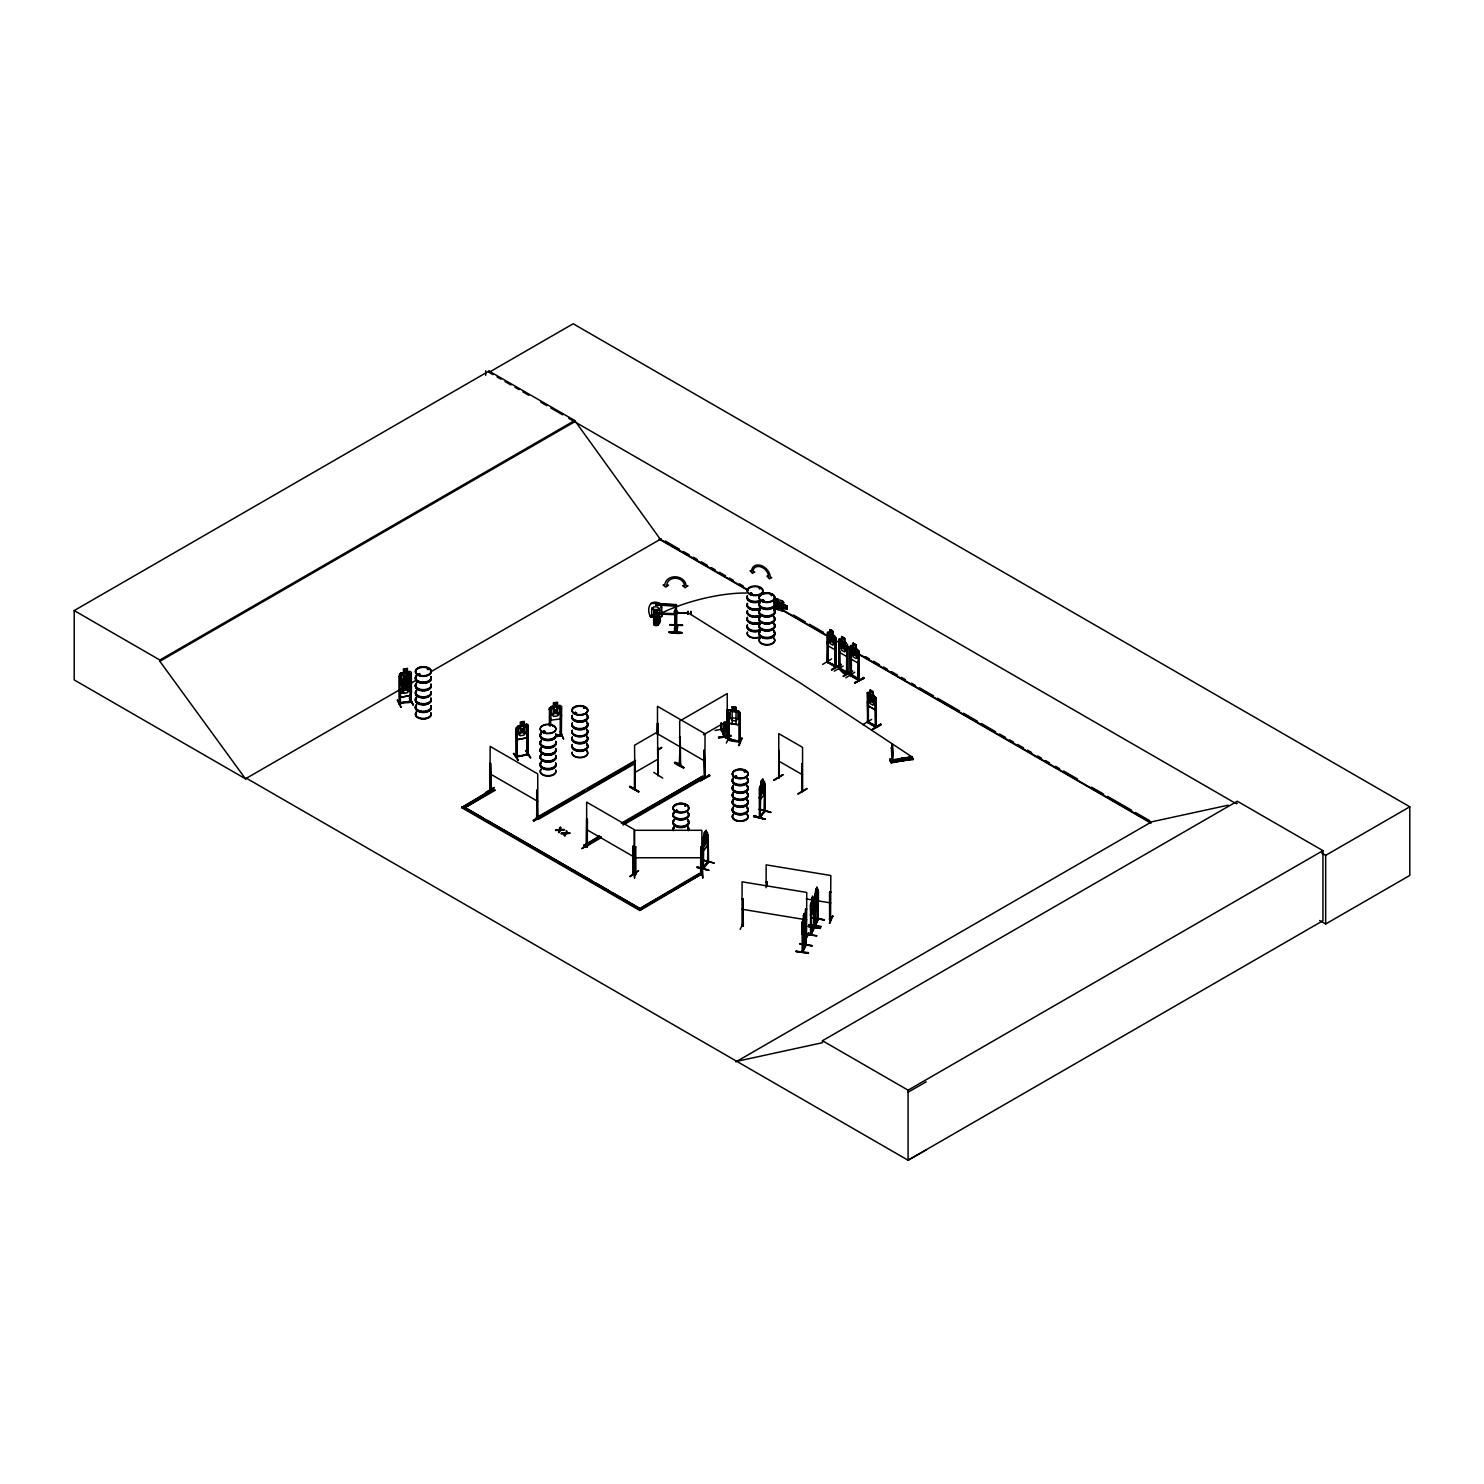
<?xml version="1.0" encoding="UTF-8"?>
<svg xmlns="http://www.w3.org/2000/svg" width="1484" height="1484" viewBox="0 0 1484 1484"><rect width="100%" height="100%" fill="white"/><g stroke="black" fill="none" stroke-linecap="round" stroke-linejoin="round"><path stroke-width="1.5" d="M675.164 614.098L676.389 614.135M675.164 604.749L676.389 605.843L655.761 605.027L655.78 603.84L676.426 604.582L676.444 629.29L675.201 629.197L675.22 610.165L676.611 610.221L675.22 610.165M676.389 604.86L655.78 603.84M688.001 612.744L677.502 612.744L688.001 613.226M676.389 614.951L675.201 614.432L676.426 614.562M892.366 761.144L892.867 751.998M892.793 752.407L892.533 761.125L890.994 759.251M669.228 631.757C692.768 631.423 678.262 635.69 669.247 631.739M681.787 633.111L669.191 632.703M688.094 612.744L801.341 683.679L912.085 756.988L890.289 761.051L890.048 758.955L892.366 758.806L893.331 762.164L893.257 760.791L891.105 761.311M891.161 762.943L912.938 758.714L913.235 759.622L890.901 762.034L913.124 758.936L891.012 762.591L890.567 759.752M890.511 759.159L890.845 759.752M890.715 759.233L891.94 759.344M891.309 748.363L891.402 747.417M891.494 747.788L891.921 759.196M891.828 747.138L891.995 744.059L892.422 745.191M657.709 623.503L657.431 616.565M802.065 931.562L802.417 934.215C813.603 902.55 796.389 955.028 805.422 924.755M813.751 907.299L813.566 911.399L813.918 907.336M815.773 900.361L816.775 891.903L815.644 925.385L815.161 924.161M814.809 924.829L817.703 918.967M817.703 918.689L818.537 918.002L817.925 918.967M655.761 605.027L676.389 605.732M676.426 614.728L655.78 613.912M669.989 624.838L682.621 625.061L670.026 624.597M677.52 613.43C670.304 612.113 678.726 615.248 677.539 611.649L674.404 611.742L677.539 611.649M675.517 605.806L675.201 629.197M674.905 625.154L674.2 632.407M675.517 624.671L674.83 632.499L675.572 624.653M677.094 625.191L676.314 632.407M808.891 924.996L821.06 926.943M808.91 924.551L821.079 926.387M808.335 953.451L796.185 951.504L808.502 952.617M796.185 951.559L796.351 950.65M808.483 953.099L796.333 951.151M816.664 935.977L804.514 934.048L816.812 935.662M802.51 950.428L802.232 952.116L806.016 944.325M805.163 945.827L805.664 908.95L806.758 909.117L805.552 909.191L805.478 945.234L802.603 950.632M802.992 924.031L802.659 952.19L806.035 945.271L805.997 917.798L805.237 945.883M810.561 933.51C821.431 914.867 806.999 939.02 811.358 933.065M811.358 934.067L813.974 927.797L813.751 898.247M813.51 928.279L813.9 900.287L813.566 928.446M814.345 927.89L814.326 900.343M653.739 616.917L653.591 620.479L657.709 620.646L657.579 617.066L659.638 616.027L659.638 609.72L657.579 606.937L653.739 606.789L651.662 609.405L651.662 615.712L653.739 616.917L650.919 616.992C646.004 610.369 649.176 597.774 660.566 603.673L661.845 616.212L661.716 607.104M650.919 616.992L660.528 617.288L656.596 617.344M653.591 620.479L657.709 620.646M654.555 618.661L654.667 625.283M654.852 618.531C649.547 629.847 663.626 626.6 659.675 616.639M654.611 625.246L654.926 618.531M654.425 625.246L655.223 618.68M655.594 622.649L656.874 622.705L655.594 622.649L655.594 624.653M656.559 623.039L656.373 622.186M656.484 622.965L656.225 623.41M657.264 625.358L658.525 616.324M658.321 623.911L657.764 625.395L658.562 616.472M657.82 625.358L659.007 616.621M660.566 603.673L650.864 603.376M659.341 616.361L657.987 625.376M688.038 611.427L688.001 614.376L688.057 611.334M690.858 611.427L690.746 614.543L690.895 611.556M702.73 848.05L703.397 850.796L707.478 845.657L708.072 841.688M764.019 794.738L764.557 790.712L764.149 794.775L760.031 799.857L759.363 797.112L759.901 799.82M804.81 916.964C803.029 908.023 806.925 926.146 803.234 929.262L802.621 927.704M804.81 923.271L803.196 929.262L802.677 927.704M629.643 786.854L638.843 791.862L629.847 786.668M638.584 791.992L629.643 786.872M638.806 791.362L629.884 786.168M753.612 816.534L765.336 819.279L753.891 815.625M765.28 819.242L753.612 816.552M810.561 934.679L810.561 905.129L813.399 897.783M774.073 780.287L783.014 774.667L774.091 779.861M773.869 780.25L782.977 774.685M891.791 759.567L891.68 750.403M417.932 674.274L420.343 674.441M418.933 674.626L419.545 673.551L418.098 673.922M428.301 669.525L427.355 669.395M542.68 731.538L543.701 730.777M543.144 731.538L544.962 731.185M543.682 730.722L545.073 731.705M552.604 726.288L553.384 726.455M574.864 713.656L575.532 712.394M574.864 712.654C577.647 711.764 575.866 715.511 574.994 712.71M576.163 713.247L575.198 712.505M575.402 712.468L576.59 712.821M583.917 708.276L584.195 707.812M675.517 810.913L676.203 811.229M677.91 811.099C674.459 808.613 678.058 813.232 676.741 810.078M684.996 805.905L685.923 805.46L685.052 806.109M749.68 593.563L752.11 593.563M759.845 588.647L759.771 587.905M760.29 588.684L758.992 588.48L760.29 588.276M762.591 599.666C760.643 602.671 762.832 598.145 763.963 600.593M763.499 600.538L762.553 600.556M772.07 595.065L771.086 595.622M771.736 595.585L771.569 594.732M736.435 776.299L736.249 775.909M744.189 771.699L745.005 771.828M744.226 771.476L745.395 771.29M745.524 771.699L744.745 771.699M817.665 889.194L816.905 890.808L816.812 887.209L815.235 895.223L815.421 925.886M903.292 758.417L902.717 759.4M802.677 921.397L804.421 913.439L803.382 917.056M803.326 919.153L802.788 952.042M811.525 901.641L810.987 934.734L814.364 927.834M526.635 753.928C521.274 757.693 514.317 753.687 517.285 756.821L517.248 729.071L516.172 729.293L516.191 757.007L528.1 754.614M516.042 756.766L527.952 754.373M527.896 753.742L526.764 754.874L527.952 753.371M683.438 767.97C678.373 760.476 666.093 760.402 683.475 767.877M683.864 767.58L674.83 762.572L683.938 767.692M761.181 784.813L761.051 781.4L761.236 784.851L759.289 788.134L759.418 817.684L764.575 810.932M399.159 702.804L409.955 701.357L399.344 703.082M399.159 703.806C411.662 700.726 412.663 706.514 409.955 692.657M409.825 700.819L410.252 702.099L410.864 700.559M409.825 701.821L410.864 701.561M721.372 729.46L723.988 736.083M721.799 730.295L721.762 723.469M835.807 646.764L834.806 649.677L827.942 645.707L827.126 641.774L827.942 645.707M847.457 653.479L846.455 656.392L839.573 652.422L838.775 648.489M858.067 662.977L859.069 660.213L857.975 663.033L851.093 659.082L850.295 655.13L851.093 659.082M867.25 701.821L868.066 705.753L874.929 709.723L875.931 706.811M843.153 645.039L840.76 640.55L842.578 645.466C838.534 647.414 842.151 651.291 843.209 646.579L845.583 651.291L843.802 646.189L845.639 643.388L842.968 644.52M410.048 691.711L411.383 688.094M399.66 674.589L399.734 694.067L400.977 697.276L410.178 695.439L411.383 691.841L411.383 679.023L409.955 678.021L400.828 679.783L399.567 681.23L403.667 679.431L403.667 676.055M400.977 697.276L410.215 695.514L411.569 691.915M409.992 685.052L411.346 681.453M405.188 676.889L408.675 672.79L406.189 677.131L408.823 680.525L405.28 678.411M553.643 702.841L553.68 706.291L551.658 707.683L551.658 713.989L553.68 716.42L557.446 715.937L559.468 712.969L559.468 706.662L557.446 705.809L557.557 702.21L553.513 702.748L553.551 706.198L549.507 707.924L550.749 720.185L560.229 718.942L561.62 715.418M706.254 833.767L706.18 830.168L704.436 832.338L703.601 837.959L703.397 867.88M761.106 784.813L760.049 817.684M559.264 832.097L560.303 827.274L559.283 830.502L555.554 829.964L559.412 829.463M559.264 832.672L561.026 827.682M565.052 836.011L565.961 833.21L569.763 833.285L565.961 833.785L564.328 835.603L566.814 831.021M560.303 827.274L559.412 830.038L555.554 830.539M703.731 867.138L707.553 862.037C711.708 858.216 700.318 871.498 703.435 867.621M703.323 837.199L707.497 832.116L708.035 862.872L707.608 861.61M707.553 862.76L708.091 834.639L708.591 862.167M760.383 817.146L760.012 815.94M760.383 816.163L759.789 817.053L764.186 811.099M764.223 811.674L765.206 811.284L764.724 783.7L764.186 811.822M558.541 832.264L559.283 829.946M564.328 835.603L565.2 832.802L561.342 833.303L565.07 833.841M513.371 753.557L518.101 760.198M513.928 753.371L518.194 760.327M401.144 707.386L397.267 699.892L401.07 707.256M729.108 712.969L728.013 712.802L729.108 712.969L729.145 740.497L729.219 712.728M738.976 714.194L740.071 714.361L738.976 714.194L738.958 742L739.997 742.13L739.959 712.617M726.325 743.076L729.423 736.491M740.089 712.58L740.089 742.093C724.118 740.757 727.438 737.437 729.238 740.442M739.106 741.629L738.846 740.627M739.959 741.072L729.238 739.737L740.089 741.091M739.217 745.524L741.907 738.401M831.596 658.896L822.618 664.442M843.153 666.056L834.268 671.158M845.787 677.798L854.765 672.271M862.816 724.674L871.646 719.388M485.416 793.05L494.358 787.429L485.491 792.623M581.895 848.7L590.688 843.561M661.604 747.788L658.006 749.847M729.386 709.927L728.106 710.743L728.106 740.349M732.094 710.15C721.947 708.814 746.081 712.19 736.12 711.003M732.187 723.895L732.094 706.774L736.083 707.404L736.045 710.855L737.919 712.376L737.919 718.683L735.916 721.076L732.187 720.501L730.184 717.495L730.184 711.188L732.187 710.372M728.069 719.87L729.293 723.45L738.735 724.897L740.108 721.873M735.971 724.47L736.083 707.404M815.959 889.732L816.942 887.246M815.959 890.864L816.59 888.359M815.068 894.481L817.981 889.639M815.198 894.5L815.736 889.528M815.124 897.783L815.124 902.346M818.463 891.587L818.129 919.746L817.888 889.491L818.129 919.746M815.068 907.874L817.517 902.569M815.161 908.06L818.018 898.581M812.193 918.002L824.362 919.876L812.212 917.427M818.129 919.041L815.31 924.922M815.365 925.868L818.537 919.004M824.362 919.876L812.212 917.798M743.057 898.914L741.963 898.729L743.057 898.914L743.298 926.146L741.944 925.923L742.056 924.884L743.187 925.664M743.465 922.436L740.126 929.392M767.228 881.719L766.022 881.793L767.228 881.719L767.117 886.375M805.552 915.721L801.991 922.566L802.603 934.252M805.181 915.387L804.402 917.001L805.385 915.813M803.234 920.247L804.272 918.095L803.196 926.554L804.254 918.114M811.321 906.576L811.117 934.605M803.234 926.554L804.272 924.402M805.422 935.922L806.888 935.606L805.645 936.701M805.422 935.625L806.758 935.588M808.539 932.657L805.218 939.724M809.17 933.269L805.218 940.095M829.593 892.255L830.817 892.181L829.593 892.255L829.686 919.802L829.723 892.014M802.176 951.949L802.269 951.04M812.063 945.679L799.746 943.583L812.082 945.716M829.463 918.967L830.929 918.615L829.871 919.412M829.482 918.726L830.929 918.652M829.853 923.326L832.672 916.203M811.748 898.488C813.751 892.533 814.048 909.154 811.562 911.807L810.987 910.267M803.382 915.925L804.421 913.439L803.326 915.739M811.748 899.601L812.434 898.228M805.2 915.238L802.102 922.584L802.232 952.116M811.655 901.66L810.524 905.147M813.566 897.801L812.75 899.564L812.657 895.965L811.692 901.697M802.38 934.215L805.051 928.761M810.746 916.778L813.547 911.343M489.776 790.787L490.165 763.11L491.074 791.083L490.981 763.574M536.652 817.814L536.911 790.1L537.505 818.24L536.485 817.721L537.839 818.036L537.727 773.887L490.165 746.433L489.906 790.824M586.217 846.418L586.644 818.797L587.534 846.77L586.328 846.437L587.441 846.715M586.644 846.251L586.644 802.121L634.187 829.575L634.299 873.724L632.982 873.371L633.371 845.787L633.983 873.946L633 873.482L634.15 872.629M704.288 776.466L704.418 777.468M835.01 666.872L835.325 639.122L834.898 666.743L835.399 665.537L836.215 667.095L827.367 661.938L827.237 632.815M839.647 638.955L847.549 644.483L847.549 673.996C841.242 675.257 837.662 664.368 839.499 669.432M838.775 668.987L838.775 639.437L841.799 640.086L841.799 636.71M839.833 669.154L839.035 641.274L839.109 668.672M846.548 672.716C828.295 662.884 850.629 672.215 847.42 674.014M850.128 675.535L850.202 646.134L851.222 645.41L858.976 651.179L859.069 680.655L850.239 675.554M851.445 674.886L850.518 674.311L851.018 676.073M858.216 679.208L858.16 680.247L858.16 652.682L859.273 652.96L858.16 652.682M853.207 646.56L853.207 643.184L856.138 644.872L856.045 648.304L859.069 651.124L859.273 680.414C859.997 677.446 831.671 665.055 858.976 679.598M870.273 690.041L870.273 693.418L867.157 692.824L867.973 722.764L868.326 701.932M868.326 695.068L868.418 722.578L867.491 721.001M875.412 725.565L876.339 726.158L868.103 722.04L875.616 725.639L876.024 727.327L875.931 697.814L873.111 694.939L873.111 691.563L870.181 689.874L868.715 700.058L870.181 703.601L872.907 705.178L874.373 703.323L873.111 691.563M726.641 738.179L726.047 736.954L727.253 736.825M405.392 678.002L401.978 681.917L404.557 677.409L402.09 674.014L405.447 676.723M676.574 612.002L676.444 629.16M407.451 679.969L405.466 683.326L402.238 680.859L404.687 684.235L402.127 688.762L405.54 684.829L407.692 687.667L408.953 687.315L406.319 683.957L408.842 679.709L403.629 680.488M815.866 894.221L815.532 902.884L816.46 897.616C818.055 905.741 817.369 880.828 816.478 896.076L815.903 894.221M407.284 682.176L409.25 679.115L409.25 672.808L407.284 672.048L407.358 668.449L403.425 669.191L403.592 672.734L401.626 674.218L401.626 680.525L403.592 682.863M516.172 755.746L517.248 755.523M517.471 756.803L517.081 755.486M526.746 753.612L527.822 753.408M635.041 789.154L634.651 761.496L634.521 788.932M831.522 638.324C832.598 633.853 836.067 637.656 832.153 639.474L834.082 644.594L831.559 639.864C830.298 644.408 827.182 640.847 830.947 638.751L829.111 633.835L831.392 637.823M871.646 698.37C872.722 693.918 876.191 697.721 872.277 699.539L874.206 704.659L871.683 699.91C870.422 704.473 867.305 700.912 871.071 698.816L869.234 693.9L871.516 697.888M399.289 703.787L400.624 703.806L399.344 704.065L399.289 676.333L400.495 676.37L399.289 676.333M400.624 702.804L400.624 703.806M410.233 701.06L411.291 700.819M419.378 674.626L418.97 673.866M544.702 731.872L543.701 731.13M585.123 708.276L583.917 708.053M750.366 593.266L751.089 592.802M736.268 776.076L735.007 777.022M735.86 777.097L736.064 775.835M735.452 776.67L736.787 776.299L736.249 777.097M903.274 759.66L902.717 758.658M773.887 605.082L777.431 604.303L773.887 601.206M704.789 832.58L705.827 831.281L704.789 833.711M703.342 840.5L703.268 868.715L703.397 866.879M703.323 850.592L707.516 845.713M759.956 789.562L759.827 817.795L765.169 811.192M702.915 860.126L714.101 863.057M707.553 861.759L707.924 861.128M708.499 862.204L703.435 868.622M759.53 809.188L770.957 812.286L759.27 809.021M764.538 810.19L764.186 810.821M676.407 612.057L675.22 611.315M675.368 628.622L676.463 628.604M520.327 725.546L516.376 727.457L516.451 756.988M399.474 704.047L399.493 674.497L400.736 673.068L409.918 671.362L411.346 672.382L411.087 701.932L411.031 674.144L409.955 674.348L410.085 683.734M399.53 674.571L400.791 673.142M817.944 919.041L814.809 925.942L814.753 924.773M556.389 736.454C563.53 736.676 562.64 732.855 556.296 735.489M889.973 760.309L912.066 756.599L913.124 759.177M890.177 760.773L912.27 757.285L892.496 760.68M635.764 846.974L634.633 846.974L635.764 846.974L635.894 873.965M702.006 873.686L700.615 873.686M635.634 873.353L634.54 874.725L634.633 830.298L701.876 830.298L701.746 874.762L701.746 873.353M773.999 598.108L778.024 599.388L773.776 598.33M773.776 599.258L778.024 600.315L773.999 599.035M773.999 607.253L778.024 608.533L773.776 607.475M773.776 608.403L778.024 609.46L773.999 608.18M782.346 600.89L783.552 602.56L782.346 600.89L774.537 598.442M783.626 604.693L782.235 602.745L775.501 600.556M783.626 608.069L787.225 609.238L787.225 605.862L783.496 604.749L787.039 605.991M774.537 608.459L782.328 611.018L783.496 610.276M779.248 777.931L778.766 750.292L778.71 777.727M801.75 791.473L802.139 763.796L801.787 791.51M802.621 791.473L802.547 747.342L778.766 733.615L778.822 778.173M680.266 764.464L679.375 764.983L680.191 737.066L679.598 765.225L680.117 763.518L679.264 764L680.581 763.926M708.183 861.759L702.748 867.546L703.768 867.101M660.528 617.381L661.845 616.138M728.05 710.836L729.367 709.742M679.375 763.889L680.451 763.778M403.629 679.357L401.663 680.859L401.663 685.07M418.507 674.144L418.303 674.756M428.449 669.469L427.67 669.284M762.776 599.592L762.98 600.853M763.759 600.63L763.073 600.946M677.724 811.136L676.426 811.6M735.526 776.021L735.192 777.171M902.717 758.862L904.183 758.565M838.775 639.437L839.74 638.899M867.25 692.768L868.233 692.23L876.024 697.814M634.503 874.428L635.894 874.688L634.762 874.354M701.746 873.724L700.615 873.983M830.762 918.93L830.539 919.932L830.817 875.504L766.134 864.857L766.134 887.747M806.721 935.866L806.48 936.886L806.758 892.441L742.074 881.811L742.056 926.276L743.002 926.387L743.169 898.673M657.635 748.233L657.95 775.409M658.339 731.501L634.558 745.228L634.966 789.136M662.699 778.08L653.795 772.403M489.868 790.749C491.093 791.992 489.534 787.596 490.759 790.545M657.189 734.228L657.486 723.023L657.95 775.872L658.024 748.01M657.987 734.673L658.302 723.487M536.818 816.794C537.746 816.998 537.338 816.404 536.392 818.463L538.136 819.465L635.226 763.407M533.739 821.004L540.77 816.794L533.739 821.042L533.238 820.17L542.087 815.569M540.38 816.497L533.312 820.708M657.635 749.698L661.678 747.342L658.822 749.587M680.488 737.251L679.375 737.529M726.362 738.234L726.937 710.075L726.455 738.179L727.346 737.659M723.19 734.728L731.668 739.551M703.935 777.653L704.733 778.098L704.232 750.014L704.826 778.154L705.048 733.782L657.486 706.328L657.486 734.042M726.14 738.012L727.253 737.715L727.253 693.584L679.691 721.038L679.839 765.132M587.237 845.954L586.217 845.416L587.237 846.956L587.441 819.261M704.733 777.097L703.806 776.633M587.237 846.232L586.774 845.286M709.408 774.908L709.909 775.761L700.559 780.658L709.445 774.926L700.615 780.547M700.559 780.658L709.482 775.371M634.28 872.759L633.111 872.518M629.754 876.339L638.602 870.737L630.181 876.673M806.888 788.449L798.021 793.662M797.984 794.181L806.944 788.969M246.567 778.302L245.602 778.877L74.2 679.913L74.2 610.573L489.052 371.056L574.698 420.491L660.343 539.286L748.4 590.131M489.052 371.056L489.052 372.336L573.176 323.772L1409.8 806.795L1409.8 875.43L1325.676 923.994L1319.666 920.507M74.2 610.573L159.845 660.009L574.698 420.491M926.239 1149.877L908.078 1160.228L246.455 778.247L245.472 778.803L159.845 661.289L574.698 421.771M245.472 778.803L400.402 689.355M410.4 683.586L416.41 680.117M430.397 672.029L661.308 538.729M639.919 908.542L699.354 873.371L701.097 874.373L639.919 910.545L461.617 807.611L493.078 788.598L494.821 790.453L465.086 807.611L494.821 789.599M461.617 807.611L493.078 789.451L494.821 790.453M832.988 634.874L835.9 637.768L835.9 667.281L827.089 662.179L828.072 632.036C832.32 636.877 827.534 625.376 832.988 631.498L834.249 643.277L832.784 645.132L830.057 643.555L828.591 640.012L830.057 629.81M827.386 634.558L827.979 662.699L827.367 660.937M832.988 631.498L829.964 629.865M834.88 635.968L828.016 632.24M835.807 637.823L835.789 667.281M844.619 638.231L845.899 649.992L844.433 651.847L841.706 650.27L840.241 646.727L841.706 636.543L844.619 638.231L844.526 641.663L846.418 642.758M635.467 760.402L536.392 817.591L538.136 818.593L635.226 762.553M536.392 818.463L583.954 791.009M587.905 788.709L635.467 761.255M846.696 673.569L846.641 646.022L851.445 648.489M634.558 772.682L658.339 758.955M856.045 644.928L853.114 643.24M859.366 680.377L850.555 675.368L850.239 648.1L851.352 648.378M827.868 662.717L828.202 641.886M703.472 734.766L727.253 721.038M836.215 666.093L827.979 661.994L834.936 665.815M831.726 669.766C859.292 652.682 812.694 680.637 841.02 664.888M831.596 669.766L841.02 664.906M846.956 645.855L846.566 673.532M843.246 675.906C855.6 668.356 856.342 670.137 843.246 676.481M850.61 674.367L851.13 675.072M858.216 680.21L858.475 661.641M854.765 682.566L864.17 678.244L854.821 682.64M854.877 683.141L863.744 677.873M854.765 683.141L863.669 677.409M601.28 837.625L585.438 846.77L583.694 845.769L599.555 835.752M621.351 823.175L702.581 776.28L704.325 777.282L623.076 824.177M583.694 845.769L599.555 836.624M623.336 822.897L702.581 776.28M583.694 844.915L585.438 845.917L601.28 836.753M623.076 825.03L704.325 778.135L704.232 750.014M875.745 727.29L875.133 699.354L876.246 699.65L876.339 727.16L867.509 722.059L867.509 703.768M876.246 699.65L875.133 699.354M868.066 705.753L874.929 709.723M875.337 726.585L875.43 699.187M871.72 729.813C899.452 712.858 852.966 740.535 881.144 724.934M880.698 724.192L871.85 729.813M641.904 907.41L671.621 890.252M675.591 887.951L689.448 879.956M693.418 877.656L699.354 874.224L701.097 875.226M461.617 806.758L639.919 909.692L701.097 874.373M735.841 1061.913L1151.677 821.821L1228.288 805.163M736.806 1061.338L822.451 1042.714L822.451 1040.729L1237.304 801.212L1322.949 850.647L1322.949 920.711L908.078 1160.228L908.078 1090.165L1322.949 850.647M1237.304 803.196L1236.339 803.772L568.724 418.321M1321.706 853.059L1325.676 855.359L1409.8 806.795M908.078 1092.168L926.239 1081.817M782.272 611.093L783.626 610.369L783.626 602.504M764.612 810.134L764.575 811.933L764.631 781.808M726.752 737.529L726.937 710.075M751.702 593.897L750.088 593.897M903.979 759.4L902.847 759.326M743.02 925.422L741.833 926.164L743.15 926.09M830.65 919.894L829.593 919.709M634.651 789.414L634.651 761.496M561.36 734.543L556.389 735.749M419.768 674.868L418.358 674.608M544.517 732.131L543.107 731.872M735.248 777.022L736.658 777.282M676.537 810.153L677.168 811.006M676.314 810.375L676.964 810.32M560.34 734.599L560.396 735.971M524.242 721.391L520.29 722.096L520.457 725.639L518.51 727.16L518.51 733.448L520.457 735.767L524.112 735.025L526.059 731.946L526.059 725.639L524.112 724.897C525.243 716.178 521.904 727.735 526.727 724.173L528.137 725.175L528.044 754.688L527.822 726.937L526.746 727.16L526.764 754.874M526.764 724.248L517.619 726.01M517.675 739.514L526.801 737.863L517.582 739.644L516.432 736.602M525.948 751.052L530.753 757.805L526.022 750.477M657.301 617.604L657.95 616.658M407.414 675.127C397.731 678.04 410.882 671.881 407.469 678.596L409.25 679.394L409.473 689.578L407.506 692.657L403.833 693.362L401.867 691.025L401.867 684.718L403.833 683.215C400.55 678.559 410.771 676.723 407.506 682.529L409.473 683.271M409.955 678.225L407.414 678.522M404.52 692.787L400.828 693.492L399.623 690.357M853.207 643.184L851.76 653.368L853.207 656.93L855.953 658.488L857.4 656.633L855.953 644.983M403.704 679.746L407.636 679.004M407.451 682.454L411.569 682.844M401.07 683.734L410.178 681.898M403.592 669.358L407.284 668.672M403.592 680.154L407.284 679.486L407.284 673.179L403.592 673.847L403.704 683.141L399.734 685.014M409.306 698.241L413.164 705.16L409.974 698.111M413.22 704.603L409.955 698.055M727.29 728.106L715.084 730.443M718.497 737.121L730.814 736.027L718.664 737.993M718.497 737.604L730.796 735.99M892.682 750.848L892.515 745.914M892.366 748.734L892.533 746.229M560.303 829.389L563.976 829.946L560.173 830.446M555.554 829.964L563.976 829.946M566.09 832.747L569.763 832.728M561.342 833.303L569.763 833.285M557.576 705.679L561.62 706.347L561.36 735.897M550.787 706.551L560.191 705.327M550.508 709.76L549.303 709.667L550.508 709.76L550.508 725.787M560.247 708.239L561.453 708.35L560.247 708.239L560.21 735.953M560.767 731.946L563.605 739.125L560.21 731.538M556.296 736.212L561.212 735.526M560.173 829.871L563.976 829.389M561.342 833.878L565.2 833.377M635.634 873.724L634.503 873.686M700.875 874.354L700.875 873.353M774.054 606.177L778.21 605.287L782.328 608.737L779.026 604.897C784.498 605.528 782.402 600.649 778.191 603.877L774.054 600.278M536.818 817.498L536.911 790.1M633.278 873.204L633.371 845.787M828.146 661.382L826.996 661.122L827.979 661.697M838.608 667.893L839.629 668.431M867.658 721.094L868.103 721.762M816.775 890.79L817.313 897.059L815.773 903.07L815.235 901.53M802.158 791.695L802.139 763.796M700.745 846.974L701.876 847.234L700.745 846.974L700.615 874.688M702.674 870.885L702.748 878.194L701.969 870.923M701.876 874.428L700.875 874.725M700.745 874.688L701.876 874.688M634.54 878.194L634.429 870.347L634.54 877.619M634.633 857.752L701.876 857.752M728.273 739.997L740.108 741.759M676.426 613.727L655.78 612.985L655.761 614.172M669.228 632.332L681.824 632.74M806.498 936.849L805.571 936.682M654.11 623.762L658.469 623.781L658.469 622.594L658.135 623.521L654.277 622.427L654.444 625.246M762.739 782.791L762.739 792.938L761.106 794.942L760.235 793.328M706.124 833.73L706.124 843.877L704.492 845.88L703.601 844.266M742.408 738.55L741.74 737.863L738.55 745.487M732.057 706.848L736.045 707.478M732.187 711.485L735.99 712.209M732.187 717.792L735.916 718.367M729.423 723.264L738.624 724.674M815.05 894.388L814.809 900.955M815.588 924.328L815.031 925.293M530.196 757.823L525.948 750.477M833.247 916.389L832.561 915.702L829.352 923.233M829.853 918.448L830.817 918.633M808.094 926.535L820.262 928.502M799.765 943.972L811.933 945.939M806.276 898.914L830.817 902.958M742.074 909.265L806.758 919.894M738.958 740.998L738.735 741.87M721.261 730.443L721.465 722.819M762.813 782.606L762.924 779.267L762.869 782.829L764.13 781.178L760.031 786.205M759.307 809.448L770.734 812.527M765.336 819.279L753.909 815.625M704.436 832.338L704.436 835.715M703.286 837.106L702.804 868.622M702.674 848.143L703.435 850.629M702.637 859.959L714.064 863.057M787.114 609.089L783.441 607.976L782.235 609.275L775.501 607.086M400.365 702.581L400.365 703.583M676.314 632.017L676.982 625.283M680.599 764.724L680.191 737.066M590.317 843.413L581.951 848.31M489.052 372.336L493.04 374.636M497.029 376.936L501.017 379.236M504.987 381.536L510.96 384.987M514.948 387.287L518.936 389.587M522.924 391.887L528.898 395.338M540.844 402.238L546.817 405.688M550.805 407.989L562.751 414.871M841.595 636.599L844.526 638.287M851.13 645.466L853.319 646.727M665.314 541.029L679.32 549.117M683.326 551.436L689.337 554.905M693.325 557.205L697.332 559.524M701.338 561.824L707.349 565.293M711.355 567.611L715.344 569.93M719.35 572.23L725.361 575.699M729.367 578.018L733.356 580.318M739.366 583.787L743.373 586.106M793.402 614.988L805.422 621.926M809.411 624.226L823.434 632.314M835.325 639.122L836.123 639.585L835.01 639.307M865.45 656.577L869.457 658.896M873.464 661.215L879.474 664.684M883.481 666.984L887.469 669.303M891.476 671.603L897.486 675.072M901.493 677.39L905.481 679.691M911.491 683.159L915.498 685.478M919.505 687.778L933.51 695.866M937.517 698.185L959.536 710.892M963.524 713.21L977.548 721.298M981.536 723.598L995.56 731.705M999.548 734.005L1005.558 737.474M1009.565 739.793L1013.572 742.093M1017.579 744.412L1023.57 747.88M1027.577 750.181L1031.584 752.499M1037.576 755.968L1041.582 758.268M1045.589 760.587L1049.596 762.887M1055.606 766.356L1059.595 768.675M1063.601 770.975L1077.607 779.081M1091.63 787.169L1103.632 794.088M1107.639 796.407L1131.661 810.264M1135.65 812.583L1149.673 820.671M846.641 646.022L847.754 646.319L847.846 673.829L839.035 668.727M782.42 609.776L826.458 635.189M834.453 639.808L838.46 642.127M846.474 646.746L850.48 649.064M858.475 653.683L1150.694 822.396M659.026 539.1L747.38 590.113M783.533 610.981L825.698 635.319M845.769 646.913L849.794 649.231M857.826 653.869L1150.99 823.138M867.25 722.318L875.931 727.29M778.766 761.069L802.547 774.796M657.486 733.782L705.048 761.236M490.165 773.887L537.727 801.341M586.644 829.575L634.187 857.029M566.814 831.596L566.09 830.613M467.367 808.928L483.394 818.185M487.401 820.485L591.578 880.643M595.585 882.943L609.609 891.049M613.615 893.349L641.644 909.544L463.36 806.61M822.451 1040.729L908.078 1090.165M526.672 724.303L528.007 725.249M751.423 592.914L751.627 593.452M851.352 675.739L851.352 657.542M649.602 615.619L650.975 616.806M851.315 675.758L851.037 648.564M738.68 711.17L740.108 712.802L738.624 711.281M724.211 736.565L724.006 722.263M724.6 734.988L723.914 736.083M527.822 726.937L526.746 727.16M517.248 729.071L516.172 729.293M411.031 674.144L409.955 674.348M407.358 668.449L407.358 671.844M730.629 735.137L730.814 736.101M724.396 735.137C715.251 714.565 732.41 760.253 724.73 722.838M893.257 760.791L890.734 761.44L890.604 758.695M892.366 759.752L893.257 761.737M890.122 760.086L891.012 762.071M890.048 760.142L891.105 762.498M549.47 707.849L549.414 725.936M549.47 716.902L550.861 720.055M892.014 744.319L892.366 746.248M660.473 603.784L661.697 607.179M802.955 919.431L805.144 927.945M838.868 648.527L839.74 652.292M892.533 748.697L892.719 751.498M912.363 757.749L912.066 756.599M810.431 914.107L810.913 916.797L810.431 905.11M721.001 729.794L721.038 722.894M654.648 618.865L654.908 623.391M1325.676 855.359L1325.676 923.994M909.395 759.511L908.338 757.397M907.151 759.845L906.093 757.73M890.419 758.714L890.419 760.717M839.833 650.882L839.629 669.432M778.024 599.388L777.802 600.538M778.024 608.533L777.802 609.683M731.723 739.57L722.764 734.45M724.433 722.207L724.34 736.695M682.566 625.469L669.989 625.042M674.422 611.538L674.404 613.319M657.987 623.911L657.987 624.857L654.444 623.762M656.874 622.705L656.856 624.82L656.856 622.816M550.416 709.519L550.416 725.528M516.506 727.475L516.562 736.546M485.695 370.796L485.695 375.341M400.365 676.129L400.495 685.515M400.365 694.419L400.42 703.917M159.845 660.009L159.845 661.289M661.178 613.207A73.495 22.983 -14.8 0 1 746.359 593.025M773.85 609.813A7.976 4.6 0 0 1 766.95 616.732A7.976 4.6 0 0 1 760.049 609.813M773.739 610.295A7.847 4.526 0 0 1 766.95 617.103A7.847 4.526 0 0 1 760.142 610.295M773.739 616.231A7.828 4.526 0 0 1 766.95 623.02A7.828 4.526 0 0 1 760.16 616.231M773.739 616.676A7.847 4.526 0 0 1 766.95 623.484A7.847 4.526 0 0 1 760.142 616.676M773.85 602.244A7.976 4.6 0 0 1 766.95 609.145A7.976 4.6 0 0 1 760.049 602.244M773.758 609.015A7.865 4.545 0 0 1 766.95 615.841A7.865 4.545 0 0 1 760.142 609.015M773.758 602.727A7.865 4.545 0 0 1 766.95 609.534A7.865 4.545 0 0 1 760.142 602.727M773.85 609.423A7.976 4.6 0 0 1 766.95 616.342A7.976 4.6 0 0 1 760.049 609.423M773.85 601.855A7.976 4.6 0 0 1 766.95 608.755A7.976 4.6 0 0 1 760.049 601.855M773.758 601.447A7.865 4.545 0 0 1 766.95 608.255A7.865 4.545 0 0 1 760.142 601.447M773.85 631.405A7.976 4.6 0 0 1 766.95 638.324A7.976 4.6 0 0 1 760.049 631.405M773.739 631.887A7.847 4.526 0 0 1 766.95 638.695A7.847 4.526 0 0 1 760.142 631.887M773.721 637.823A7.81 4.508 0 0 1 766.95 644.575A7.81 4.508 0 0 1 760.179 637.823M773.721 617.344A7.81 4.508 0 0 1 766.95 624.115A7.81 4.508 0 0 1 760.179 617.344M773.739 638.25A7.847 4.526 0 0 1 766.95 645.058A7.847 4.526 0 0 1 760.142 638.25M773.776 616.936A7.884 4.545 0 0 1 766.95 623.762A7.884 4.545 0 0 1 760.123 616.936M773.85 623.837A7.976 4.6 0 0 1 766.95 630.737A7.976 4.6 0 0 1 760.049 623.837M773.758 630.607A7.865 4.545 0 0 1 766.95 637.434A7.865 4.545 0 0 1 760.142 630.607M773.758 624.319A7.865 4.545 0 0 1 766.95 631.127A7.865 4.545 0 0 1 760.142 624.319M773.85 631.015A7.976 4.6 0 0 1 766.95 637.934A7.976 4.6 0 0 1 760.049 631.015M773.85 623.447A7.976 4.6 0 0 1 766.95 630.348A7.976 4.6 0 0 1 760.049 623.447M773.758 623.039A7.865 4.545 0 0 1 766.95 629.847A7.865 4.545 0 0 1 760.142 623.039M760.587 614.803A7.81 4.508 0 0 1 751.145 615.526A7.81 4.508 0 0 1 747.509 610.443M760.624 601.335A7.865 4.545 0 0 1 751.127 602.059A7.865 4.545 0 0 1 747.454 596.958M760.606 600.055A7.847 4.526 0 0 1 751.127 600.779A7.847 4.526 0 0 1 747.472 595.678M760.606 608.904A7.847 4.526 0 0 1 751.127 609.627A7.847 4.526 0 0 1 747.472 604.526M760.698 608.514A7.976 4.6 0 0 1 751.071 609.256A7.976 4.6 0 0 1 747.361 604.062M760.698 608.125A7.976 4.6 0 0 1 751.071 608.848A7.976 4.6 0 0 1 747.361 603.673M760.624 607.642A7.865 4.545 0 0 1 751.127 608.366A7.865 4.545 0 0 1 747.454 603.246M760.698 600.946A7.976 4.6 0 0 1 751.071 601.669A7.976 4.6 0 0 1 747.361 596.494M760.698 600.556A7.976 4.6 0 0 1 751.071 601.28A7.976 4.6 0 0 1 747.361 596.104M760.606 615.266A7.847 4.526 0 0 1 751.127 615.99A7.847 4.526 0 0 1 747.472 610.889M760.624 615.563A7.884 4.545 0 0 1 751.127 616.287A7.884 4.545 0 0 1 747.454 611.167M760.606 621.648A7.847 4.526 0 0 1 751.127 622.371A7.847 4.526 0 0 1 747.472 617.27M760.606 630.496A7.847 4.526 0 0 1 751.127 631.219A7.847 4.526 0 0 1 747.472 626.118M760.698 630.106A7.976 4.6 0 0 1 751.071 630.848A7.976 4.6 0 0 1 747.361 625.654M760.698 629.717A7.976 4.6 0 0 1 751.071 630.44A7.976 4.6 0 0 1 747.361 625.265M760.698 622.538A7.976 4.6 0 0 1 751.071 623.261A7.976 4.6 0 0 1 747.361 618.086M760.698 622.148A7.976 4.6 0 0 1 751.071 622.872A7.976 4.6 0 0 1 747.361 617.696M760.624 622.928A7.865 4.545 0 0 1 751.127 623.651A7.865 4.545 0 0 1 747.454 618.55M760.624 629.235A7.865 4.545 0 0 1 751.127 629.958A7.865 4.545 0 0 1 747.454 624.838M760.606 636.859A7.847 4.526 0 0 1 751.127 637.582A7.847 4.526 0 0 1 747.472 632.481M760.587 636.395A7.81 4.508 0 0 1 751.145 637.118A7.81 4.508 0 0 1 747.509 632.036M760.587 615.934A7.81 4.508 0 0 1 752.073 616.917A7.81 4.508 0 0 1 747.25 612.744M747.12 786.075A7.976 4.6 0 0 1 740.219 792.975A7.976 4.6 0 0 1 733.319 786.075M747.027 786.539A7.847 4.526 0 0 1 740.219 793.346A7.847 4.526 0 0 1 733.43 786.539M746.99 792.475A7.81 4.508 0 0 1 740.219 799.245A7.81 4.508 0 0 1 733.448 792.475M747.027 792.901A7.847 4.526 0 0 1 740.219 799.709A7.847 4.526 0 0 1 733.43 792.901M747.12 778.488A7.976 4.6 0 0 1 740.219 785.407A7.976 4.6 0 0 1 733.319 778.488M747.027 785.277A7.865 4.545 0 0 1 740.219 792.085A7.865 4.545 0 0 1 733.411 785.277M747.027 778.97A7.847 4.526 0 0 1 740.219 785.759A7.847 4.526 0 0 1 733.43 778.97M747.12 785.685A7.976 4.6 0 0 1 740.219 792.586A7.976 4.6 0 0 1 733.319 785.685M747.12 778.098A7.976 4.6 0 0 1 740.219 785.017A7.976 4.6 0 0 1 733.319 778.098M747.027 777.69A7.865 4.545 0 0 1 740.219 784.517A7.865 4.545 0 0 1 733.411 777.69M747.12 807.667A7.976 4.6 0 0 1 740.219 814.568A7.976 4.6 0 0 1 733.319 807.667M747.027 808.131A7.847 4.526 0 0 1 740.219 814.939A7.847 4.526 0 0 1 733.43 808.131M746.99 814.067A7.81 4.508 0 0 1 740.219 820.837A7.81 4.508 0 0 1 733.448 814.067M747.009 793.606A7.828 4.526 0 0 1 740.219 800.395A7.828 4.526 0 0 1 733.448 793.606M747.046 793.179A7.884 4.545 0 0 1 740.219 800.006A7.884 4.545 0 0 1 733.393 793.179M747.12 800.08A7.976 4.6 0 0 1 740.219 806.999A7.976 4.6 0 0 1 733.319 800.08M747.027 806.869A7.865 4.545 0 0 1 740.219 813.677A7.865 4.545 0 0 1 733.411 806.869M747.027 800.562A7.847 4.526 0 0 1 740.219 807.352A7.847 4.526 0 0 1 733.43 800.562M747.12 807.277A7.976 4.6 0 0 1 740.219 814.178A7.976 4.6 0 0 1 733.319 807.277M747.12 799.691A7.976 4.6 0 0 1 740.219 806.61A7.976 4.6 0 0 1 733.319 799.691M747.027 799.282A7.865 4.545 0 0 1 740.219 806.109A7.865 4.545 0 0 1 733.411 799.282M431.028 684.773A7.976 4.6 0 0 1 422.291 690.542A7.976 4.6 0 0 1 416.429 683.66M430.917 685.237A7.847 4.526 0 0 1 422.309 690.895A7.847 4.526 0 0 1 416.522 684.143M431.176 692.323A7.847 4.526 0 0 1 421.289 696.701A7.847 4.526 0 0 1 416.522 690.06M430.935 691.581A7.884 4.545 0 0 1 422.291 697.276A7.884 4.545 0 0 1 416.503 690.487M431.028 677.205A7.976 4.6 0 0 1 422.291 682.955A7.976 4.6 0 0 1 416.429 676.092M430.917 683.976A7.847 4.526 0 0 1 422.309 689.633A7.847 4.526 0 0 1 416.522 682.881M430.917 677.669A7.847 4.526 0 0 1 422.309 683.326A7.847 4.526 0 0 1 416.522 676.574M431.028 684.384A7.976 4.6 0 0 1 422.291 690.153A7.976 4.6 0 0 1 416.429 683.271M431.028 676.815A7.976 4.6 0 0 1 422.291 682.566A7.976 4.6 0 0 1 416.429 675.702M430.917 676.389A7.865 4.545 0 0 1 422.309 682.065A7.865 4.545 0 0 1 416.522 675.294M431.028 706.365A7.976 4.6 0 0 1 422.291 712.135A7.976 4.6 0 0 1 416.429 705.252M430.917 706.829A7.847 4.526 0 0 1 422.309 712.487A7.847 4.526 0 0 1 416.522 705.735M430.917 712.747A7.847 4.526 0 0 1 422.309 718.404A7.847 4.526 0 0 1 416.522 711.652M431.158 693.473A7.828 4.526 0 0 1 421.308 697.832A7.828 4.526 0 0 1 416.54 691.21M430.935 691.878A7.884 4.545 0 0 1 422.291 697.554A7.884 4.545 0 0 1 416.503 690.783M431.028 698.797A7.976 4.6 0 0 1 422.291 704.548A7.976 4.6 0 0 1 416.429 697.684M430.917 705.568A7.847 4.526 0 0 1 422.309 711.226A7.847 4.526 0 0 1 416.522 704.473M430.917 699.261A7.847 4.526 0 0 1 422.309 704.919A7.847 4.526 0 0 1 416.522 698.166M431.028 705.976A7.976 4.6 0 0 1 422.291 711.745A7.976 4.6 0 0 1 416.429 704.863M431.028 698.408A7.976 4.6 0 0 1 422.291 704.158A7.976 4.6 0 0 1 416.429 697.294M430.917 697.981A7.865 4.545 0 0 1 422.309 703.657A7.865 4.545 0 0 1 416.522 696.886M586.699 714.194A7.865 4.545 0 0 1 580.912 720.964A7.865 4.545 0 0 1 572.305 715.288M586.699 723.023A7.865 4.545 0 0 1 580.912 729.813A7.865 4.545 0 0 1 572.305 724.118M586.792 722.56A7.976 4.6 0 0 1 580.93 729.423A7.976 4.6 0 0 1 572.193 723.673M586.792 722.17A7.976 4.6 0 0 1 580.93 729.034A7.976 4.6 0 0 1 572.193 723.283M586.792 714.991A7.976 4.6 0 0 1 580.93 721.855A7.976 4.6 0 0 1 572.193 716.086M586.792 714.602A7.976 4.6 0 0 1 580.93 721.465A7.976 4.6 0 0 1 572.193 715.696M586.699 715.455A7.847 4.526 0 0 1 580.912 722.226A7.847 4.526 0 0 1 572.305 716.549M586.699 721.762A7.847 4.526 0 0 1 580.912 728.533A7.847 4.526 0 0 1 572.305 722.856M586.718 729.367A7.884 4.545 0 0 1 580.93 736.157A7.884 4.545 0 0 1 572.286 730.462M586.718 729.126A7.884 4.545 0 0 1 580.93 735.916A7.884 4.545 0 0 1 572.286 730.221M586.718 729.664A7.884 4.545 0 0 1 580.93 736.454A7.884 4.545 0 0 1 572.286 730.759M586.699 737.047A7.847 4.526 0 0 1 580.912 743.818A7.847 4.526 0 0 1 572.305 738.142M586.699 735.786A7.865 4.545 0 0 1 580.912 742.557A7.865 4.545 0 0 1 572.305 736.88M586.699 744.616A7.865 4.545 0 0 1 580.912 751.386A7.865 4.545 0 0 1 572.305 745.71M586.792 744.152A7.976 4.6 0 0 1 580.93 751.015A7.976 4.6 0 0 1 572.193 745.265M586.792 743.762A7.976 4.6 0 0 1 580.93 750.626A7.976 4.6 0 0 1 572.193 744.875M586.792 736.583A7.976 4.6 0 0 1 580.93 743.447A7.976 4.6 0 0 1 572.193 737.678M586.792 736.194A7.976 4.6 0 0 1 580.93 743.057A7.976 4.6 0 0 1 572.193 737.288M586.699 743.354A7.847 4.526 0 0 1 580.912 750.125A7.847 4.526 0 0 1 572.305 744.449M586.718 750.96A7.884 4.545 0 0 1 580.93 757.749A7.884 4.545 0 0 1 572.286 752.054M586.662 750.552A7.81 4.508 0 0 1 581.913 757.174A7.81 4.508 0 0 1 572.082 752.815M586.662 730.091A7.81 4.508 0 0 1 581.913 736.695A7.81 4.508 0 0 1 572.082 732.335M555.777 742.037A7.976 4.6 0 0 1 547.021 747.806A7.976 4.6 0 0 1 541.159 740.924M555.665 742.501A7.865 4.545 0 0 1 547.039 748.177A7.865 4.545 0 0 1 541.252 741.406M541.308 747.342A7.81 4.508 0 0 0 547.039 754.058A7.81 4.508 0 0 0 555.61 748.418A7.884 4.545 0 0 1 547.039 754.28A7.884 4.545 0 0 1 541.252 747.491M555.684 749.16A7.884 4.545 0 0 1 547.039 754.855A7.884 4.545 0 0 1 541.252 748.066M555.777 734.469A7.976 4.6 0 0 1 547.021 740.219A7.976 4.6 0 0 1 541.159 733.356M555.647 741.239A7.847 4.526 0 0 1 547.039 746.897A7.847 4.526 0 0 1 541.27 740.145M555.647 734.932A7.847 4.526 0 0 1 547.039 740.59A7.847 4.526 0 0 1 541.27 733.838M555.777 741.648A7.976 4.6 0 0 1 547.021 747.417A7.976 4.6 0 0 1 541.159 740.535M555.777 734.079A7.976 4.6 0 0 1 547.021 739.83A7.976 4.6 0 0 1 541.159 732.966M555.665 733.653A7.865 4.545 0 0 1 547.039 739.329A7.865 4.545 0 0 1 541.252 732.558M555.777 763.629A7.976 4.6 0 0 1 547.021 769.398A7.976 4.6 0 0 1 541.159 762.516M555.665 764.093A7.865 4.545 0 0 1 547.039 769.769A7.865 4.545 0 0 1 541.252 762.999M555.61 770.01A7.81 4.508 0 0 1 547.039 775.65A7.81 4.508 0 0 1 541.308 768.935M555.684 770.437A7.884 4.545 0 0 1 547.039 776.132A7.884 4.545 0 0 1 541.252 769.343M555.777 756.061A7.976 4.6 0 0 1 547.021 761.811A7.976 4.6 0 0 1 541.159 754.948M555.647 762.832A7.847 4.526 0 0 1 547.039 768.489A7.847 4.526 0 0 1 541.27 761.737M555.647 756.525A7.847 4.526 0 0 1 547.039 762.182A7.847 4.526 0 0 1 541.27 755.43M555.777 763.24A7.976 4.6 0 0 1 547.021 769.009A7.976 4.6 0 0 1 541.159 762.127M555.777 755.671A7.976 4.6 0 0 1 547.021 761.422A7.976 4.6 0 0 1 541.159 754.558M555.665 755.245A7.865 4.545 0 0 1 547.039 760.921A7.865 4.545 0 0 1 541.252 754.15M687.815 820.318A7.976 4.6 0 0 1 680.896 827.219A7.976 4.6 0 0 1 673.996 820.318M687.723 820.782A7.865 4.545 0 0 1 680.896 827.608A7.865 4.545 0 0 1 674.088 820.782M687.667 826.718A7.81 4.508 0 0 1 688.446 830.15M673.346 830.15A7.81 4.508 0 0 1 674.144 826.718M687.723 826.885A7.884 4.545 0 0 1 688.52 830.335M673.291 830.335A7.884 4.545 0 0 1 674.088 826.885M687.723 827.219A7.865 4.545 0 0 1 688.502 830.65M673.309 830.65A7.865 4.545 0 0 1 674.088 827.219M687.815 812.75A7.976 4.6 0 0 1 680.896 819.65A7.976 4.6 0 0 1 673.996 812.75M687.723 819.52A7.865 4.545 0 0 1 680.896 826.328A7.865 4.545 0 0 1 674.088 819.52M687.723 813.213A7.865 4.545 0 0 1 680.896 820.021A7.865 4.545 0 0 1 674.088 813.213M687.815 819.929A7.976 4.6 0 0 1 680.896 826.829A7.976 4.6 0 0 1 673.996 819.929M687.815 812.36A7.976 4.6 0 0 1 680.896 819.261A7.976 4.6 0 0 1 673.996 812.36M687.723 811.952A7.865 4.545 0 0 1 680.896 818.76A7.865 4.545 0 0 1 674.088 811.952M803.011 921.119L802.974 929.077L803.938 923.809C805.589 931.933 804.885 907.076 803.957 922.269L803.067 920.952M704.01 837.718L705.123 840.241L703.954 845.657L705.475 840.519L706.996 841.929L705.846 839.313L706.941 834.101L705.494 838.979L704.01 837.718M760.624 786.78L761.737 789.284L760.569 794.719L762.09 789.581L763.611 790.991L762.461 788.375L763.555 783.162L762.127 788.041L760.624 786.78M675.257 611.018L676.556 612.15L675.257 611.018M677.613 625.228L676.927 632.536L677.613 625.228M812.787 898.989L810.654 916.129L812.824 899.007M696.998 867.435L708.703 870.218L697.016 867.398M697.257 867.027L708.703 870.218L697.257 867.027M857.27 657.857L854.728 653.22C853.56 657.82 850.128 654.147 854.098 652.125L852.28 647.209L854.673 651.699C855.749 647.228 859.236 651.031 855.303 652.849L857.27 657.857M525.651 733.356L524.316 733.634L522.238 730.889L518.843 734.84L521.403 730.313L518.955 726.937L522.183 729.386L525.503 725.62L523.017 729.998L525.651 733.356M409.046 690.987L407.71 691.266L405.614 688.483L402.22 692.416L404.78 687.908L402.331 684.514L405.559 686.999L408.898 683.252L406.412 687.611L409.046 690.987M559.06 714.361L557.761 714.639L555.535 711.652L552.029 715.399L554.682 711.022L552.159 707.497L555.461 710.168L558.912 706.625L556.352 710.836L559.06 714.361M652.07 607.958L654.796 612.076L652.181 615.841L655.687 612.892L659.082 616.12L656.503 612.15L659.211 608.236L655.631 611.389L652.07 607.958M528.1 734.172L526.764 737.789L528.1 734.172M808.242 926.294L820.392 928.242L808.242 926.294M812.62 900.658L811.562 909.117L812.62 900.658M706.124 834.861L704.492 836.883L704.492 843.19L706.124 841.168L706.124 834.861M762.813 779.23L761.051 781.4L762.924 779.267M762.461 780.343L761.403 782.773L762.461 780.343M762.739 783.923L761.106 785.945L761.106 792.252L762.739 790.23L762.739 783.923M687.76 585.865L685.237 587.775L682.677 585.679L684.439 585.753A8.848 7.216 5.9 0 0 675.61 578.222A8.848 7.216 5.9 0 0 666.78 585.141L668.542 585.197L665.834 587.107L663.125 585.011L664.869 585.086A10.592 8.644 5.9 0 1 675.443 576.794A10.592 8.644 5.9 0 1 686.016 585.809L687.76 585.865M754.595 572.082L752.351 573.362L750.125 570.654L751.665 571.154A10.592 7.568 43.7 0 1 760.94 565.46A10.592 7.568 43.7 0 1 770.215 577.053L771.736 577.554L769.361 578.797L766.987 576.033L768.527 576.515A8.848 6.326 43.7 0 0 760.773 566.832A8.848 6.326 43.7 0 0 753.037 571.581L754.595 572.082M523.462 722.226L521.107 722.689L521.107 723.821L523.462 723.339L523.462 722.226M524.112 726.028L520.457 726.752L520.457 733.059L524.112 732.335L524.112 726.028M406.635 675.962L404.279 676.407L404.279 677.539L406.635 677.094L406.635 675.962M406.839 679.839L404.483 680.284L404.483 681.416L406.839 680.952L406.839 679.839M407.506 683.66L403.833 684.347L403.833 690.654L407.506 689.949L407.506 683.66M406.616 669.358L404.26 669.785L404.26 670.916L406.616 670.49L406.616 669.358M556.778 703.082L554.348 703.397L554.348 704.51L556.778 704.195L556.778 703.082M557.446 706.922L553.68 707.423L553.68 713.73L557.446 713.229L557.446 706.922M657.579 609.646L653.739 609.479L653.739 615.786L657.579 615.934L657.579 609.646M656.893 618.735L654.425 618.624L654.425 619.755L656.893 619.848L656.893 618.735M735.248 708.035L732.855 707.664L732.855 708.777L735.248 709.148L735.248 708.035M782.235 604.433L775.501 602.244L775.501 605.398L782.235 607.587L782.235 604.433M786.446 606.362L785.24 605.973L785.24 607.995L786.446 608.403L786.446 606.362M832.301 631.906L830.539 630.886L832.301 633.019L832.301 631.906M843.951 638.621L842.189 637.601L843.951 639.752L843.951 638.621M855.452 645.262L853.708 644.26L855.452 646.393L855.452 645.262M832.784 636.117L830.057 634.54L830.057 640.847L832.784 642.424L832.784 636.117M844.433 642.832L841.706 641.255L841.706 647.562L844.433 649.139L844.433 642.832M855.953 649.491L853.207 647.914L853.207 654.221L855.953 655.798L855.953 649.491M872.425 691.952L870.663 690.932L872.425 693.084L872.425 691.952M872.907 696.182L870.181 694.605L870.181 700.912L872.907 702.488L872.907 696.182M910.898 759.289L909.822 756.933L910.898 759.289M905.166 760.142L904.108 757.786L905.166 760.142M902.94 760.476L901.882 758.12L902.94 760.476M763.017 601.335A7.865 4.545 0 0 0 774.815 597.403A7.865 4.545 0 0 0 763.017 593.47A7.865 4.545 0 0 0 763.017 601.335M763.036 601.929A7.81 4.508 0 0 0 774.759 598.015A7.81 4.508 0 0 0 763.036 594.101A7.81 4.508 0 0 0 763.036 601.929M761.385 600.834A7.884 4.545 0 0 0 774.555 598.794A7.884 4.545 0 0 0 764.909 593.229A7.884 4.545 0 0 0 761.385 600.834M751.127 594.435A7.865 4.545 0 0 0 762.924 590.502A7.865 4.545 0 0 0 751.127 586.57A7.865 4.545 0 0 0 751.127 594.435M751.145 595.065A7.81 4.508 0 0 0 762.869 591.151A7.81 4.508 0 0 0 751.145 587.237A7.81 4.508 0 0 0 751.145 595.065M736.287 777.579A7.865 4.545 0 0 0 748.084 773.646A7.865 4.545 0 0 0 736.287 769.714A7.865 4.545 0 0 0 736.287 777.579M736.305 778.191A7.828 4.526 0 0 0 748.047 774.277A7.828 4.526 0 0 0 736.305 770.363A7.828 4.526 0 0 0 736.305 778.191M734.654 777.078A7.884 4.545 0 0 0 747.825 775.038A7.884 4.545 0 0 0 738.179 769.473A7.884 4.545 0 0 0 734.654 777.078M740.219 821.301A7.865 4.545 0 0 0 747.027 814.475A7.865 4.545 0 0 1 740.219 821.301A7.865 4.545 0 0 1 733.411 814.493A7.865 4.545 0 0 0 740.219 821.301M419.416 675.127A7.828 4.526 0 0 0 431.158 671.213A7.828 4.526 0 0 0 419.416 667.299A7.828 4.526 0 0 0 419.416 675.127M419.416 675.795A7.828 4.526 0 0 0 431.158 671.881A7.828 4.526 0 0 0 419.416 667.948A7.828 4.526 0 0 0 419.416 675.795M419.378 675.406A7.884 4.545 0 0 0 431.213 671.454A7.884 4.545 0 0 0 419.378 667.522A7.884 4.545 0 0 0 419.378 675.406M422.291 718.868A7.884 4.545 0 0 0 430.935 713.173A7.865 4.545 0 0 1 422.309 718.868A7.865 4.545 0 0 1 416.522 712.097A7.884 4.545 0 0 0 422.291 718.868M574.327 713.34A7.884 4.545 0 0 0 587.497 711.3A7.884 4.545 0 0 0 577.851 705.735A7.884 4.545 0 0 0 574.327 713.34M574.364 713.934A7.81 4.508 0 0 0 587.441 711.912A7.81 4.508 0 0 0 577.87 706.384A7.81 4.508 0 0 0 574.364 713.934M575.959 714.286A7.884 4.545 0 0 0 587.775 710.354A7.884 4.545 0 0 0 575.959 706.403A7.884 4.545 0 0 0 575.959 714.286M544.127 732.688A7.884 4.545 0 0 0 555.943 728.755A7.884 4.545 0 0 0 544.127 724.804A7.884 4.545 0 0 0 544.127 732.688M544.146 733.059A7.828 4.526 0 0 0 555.906 729.145A7.828 4.526 0 0 0 544.146 725.212A7.828 4.526 0 0 0 544.146 733.059M547.039 755.189A7.81 4.508 0 0 0 555.61 749.55A7.828 4.526 0 0 1 547.039 755.208A7.828 4.526 0 0 1 541.289 748.474A7.81 4.508 0 0 0 547.039 755.189M676.964 811.785A7.865 4.545 0 0 0 688.78 807.852A7.865 4.545 0 0 0 676.964 803.92A7.865 4.545 0 0 0 676.964 811.785A7.865 4.545 0 0 0 688.78 807.89A7.865 4.545 0 0 0 676.964 803.957A7.865 4.545 0 0 0 676.964 811.822M675.387 811.692A7.81 4.508 0 0 0 688.446 809.67A7.81 4.508 0 0 0 678.874 804.143A7.81 4.508 0 0 0 675.387 811.692M674.144 827.849A7.81 4.508 0 0 0 673.346 828.925A7.828 4.526 0 0 1 674.126 827.849M688.724 830.094A7.81 4.508 0 0 0 687.667 827.849A7.828 4.526 0 0 1 688.743 830.112"/></g></svg>
